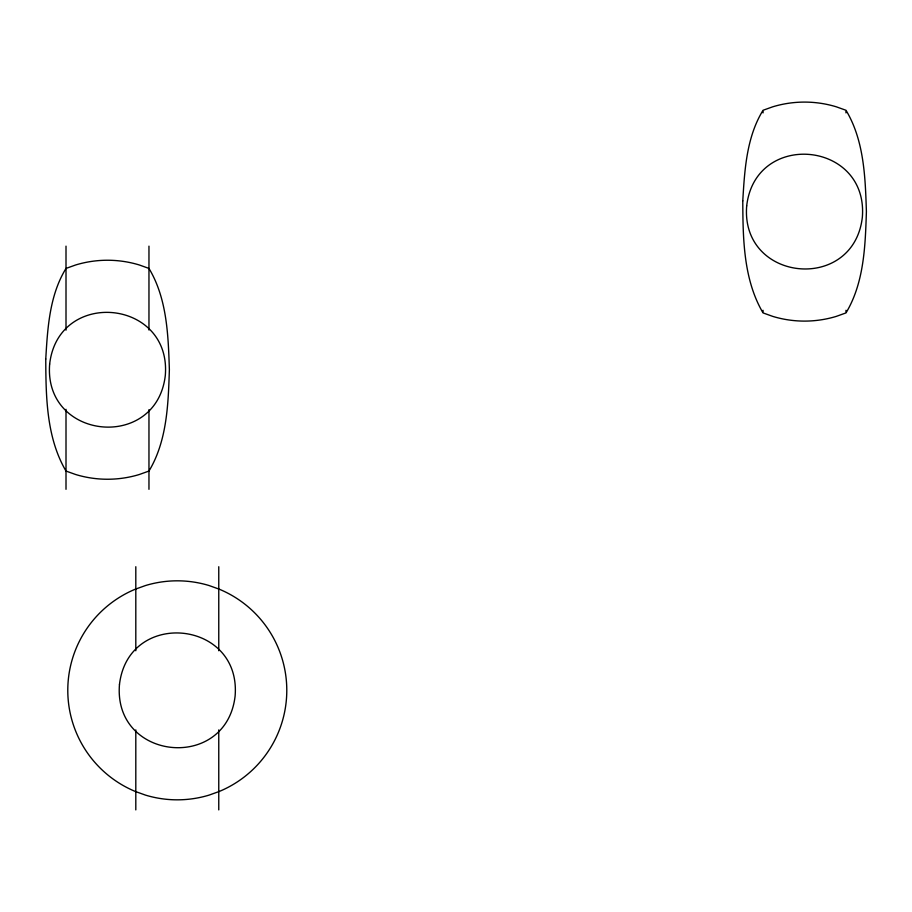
<?xml version="1.0" encoding="UTF-8"?>
<svg xmlns="http://www.w3.org/2000/svg" width="912" height="912" viewBox="0 0 912 912"><rect width="100%" height="100%" fill="white"/><g stroke="black" fill="none" stroke-linecap="round" stroke-linejoin="round"><path stroke-width="1.37" d="M845.994 111.446L845.994 112.894M845.994 310.285L845.994 311.733M763.036 111.446L763.036 112.906M763.036 310.285L763.036 311.744M218.766 566.717L218.766 650.746M218.766 729.908L218.766 809.902M148.964 246.137L148.964 330.041M148.964 409.682L148.964 489.322M135.808 566.717L135.808 650.746M135.808 729.908L135.808 809.902M66.006 246.137L66.006 330.155M66.006 409.328L66.006 489.322M45.76 359.009C45.931 396.743 46.341 437.623 66.006 471.059L75.696 474.525A109.497 109.497 0 0 0 139.274 474.525L148.964 471.059C167.101 440.906 168.275 403.993 169.37 369.748C168.275 335.491 167.101 298.577 148.964 268.424L139.274 264.959A109.497 109.497 0 0 0 75.696 264.959L66.006 268.424C49.453 295.317 47.584 328.274 45.76 359.009M742.778 200.857C742.961 238.591 743.371 279.471 763.036 312.907L772.726 316.384A109.497 109.497 0 0 0 836.304 316.384L845.994 312.907C864.131 282.766 865.306 245.841 866.4 211.595C865.306 177.35 864.131 140.425 845.994 110.284L836.304 106.807A109.497 109.497 0 0 0 772.726 106.807L763.036 110.284C746.483 137.165 744.614 170.122 742.778 200.857M49.658 364.048C43.445 440.268 156.545 451.406 165.311 375.436C171.536 299.216 58.436 288.078 49.658 364.048M119.461 684.627C113.248 760.847 226.347 771.997 235.114 696.027C241.338 619.807 128.239 608.657 119.461 684.627M746.689 205.895C740.464 282.116 853.564 293.254 862.342 217.284C868.555 141.064 755.455 129.926 746.689 205.895M135.808 589.015L135.386 589.163A109.497 109.497 0 0 0 135.386 791.491L145.498 795.116A109.497 109.497 0 0 0 209.076 795.116L219.188 791.491A109.497 109.497 0 0 0 219.188 589.163L209.076 585.538A109.497 109.497 0 0 0 145.498 585.538L135.808 589.015"/></g></svg>
